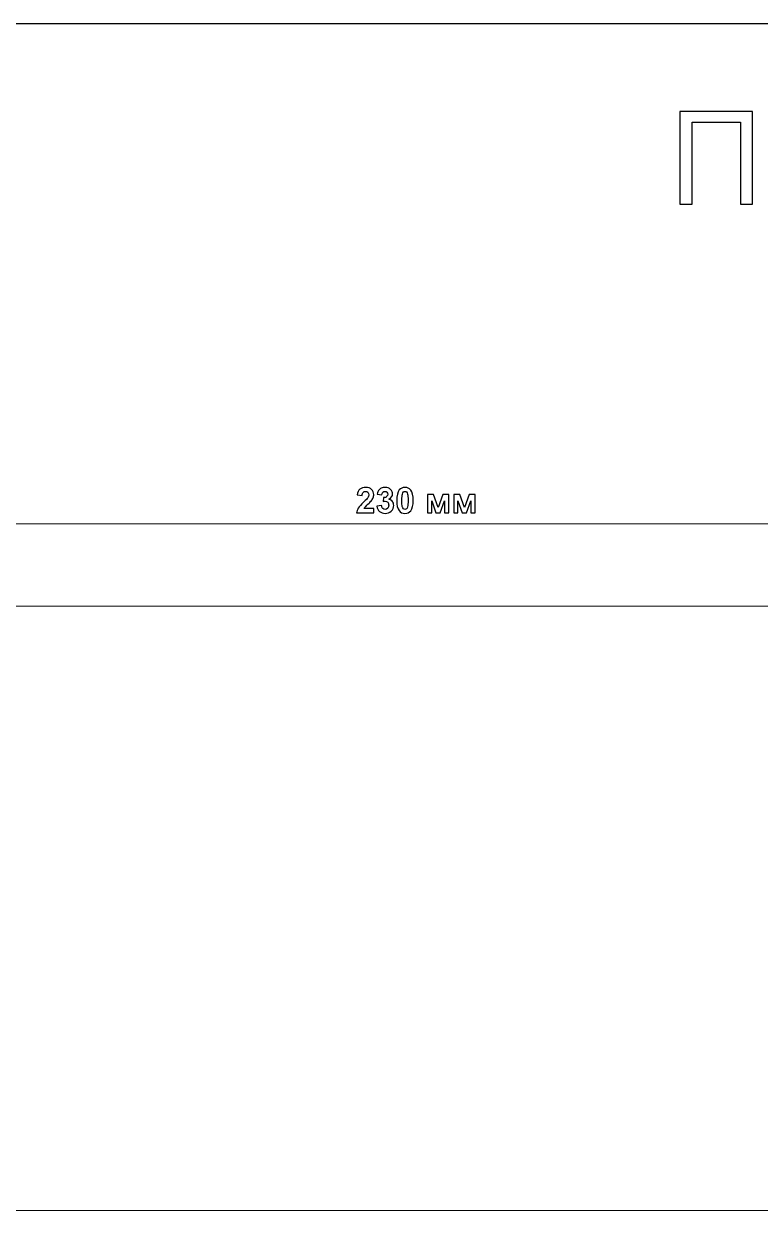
# Model space of a CAD drawing. Header units: centimetres. Extents: x -84 to 84, y -59 to 59.
# Drawn here: x -37.98 to -18.96, y 28.54 to 59.45 of the extents above; entities that cross this region are included whole.
import ezdxf

# ---------------------------------------------------------------- set-up
doc = ezdxf.new("R2010")
doc.units = ezdxf.units.CM
doc.header["$MEASUREMENT"] = 0
doc.layers.add('layer 1', color=7, linetype='Continuous')

msp = doc.modelspace()

# ---------------------------------------------------------------- linework, layer by layer
at = {"layer": 'layer 1', "color": 250}
msp.add_lwpolyline([(-84.1, -59.44999), (84.1, -59.44999), (84.1, 59.44999), (-84.1, 59.44999), (-84.1, -59.44999)], close=True, dxfattribs=at)
msp.add_open_spline([(-21.03054, 57.19262), (-21.03054, 57.19262), (-19.15274, 57.19262), (-19.15274, 57.19262), (-19.15274, 57.19262), (-19.15274, 57.19262), (-19.15274, 54.80026), (-19.15274, 54.80026), (-19.15274, 54.80026), (-19.15274, 54.80026), (-19.47016, 54.80026), (-19.47016, 54.80026), (-19.47016, 54.80026), (-19.47016, 54.80026), (-19.47016, 56.91195), (-19.47016, 56.91195), (-19.47016, 56.91195), (-19.47016, 56.91195), (-20.71312, 56.91195), (-20.71312, 56.91195), (-20.71312, 56.91195), (-20.71312, 56.91195), (-20.71312, 54.80026), (-20.71312, 54.80026), (-20.71312, 54.80026), (-20.71312, 54.80026), (-21.03054, 54.80026), (-21.03054, 54.80026), (-21.03054, 54.80026), (-21.03054, 54.80026), (-21.03054, 57.19262), (-21.03054, 57.19262)], degree=3, knots=[0, 0, 0, 0, 0.11111111, 0.11111111, 0.11111111, 0.11111111, 0.22222222, 0.22222222, 0.22222222, 0.22222222, 0.33333333, 0.33333333, 0.33333333, 0.33333333, 0.44444444, 0.44444444, 0.44444444, 0.44444444, 0.55555556, 0.55555556, 0.55555556, 0.55555556, 0.66666667, 0.66666667, 0.66666667, 0.66666667, 0.77777778, 0.77777778, 0.77777778, 0.77777778, 1, 1, 1, 1], dxfattribs=at)
at = {"layer": 'layer 1', "color": 155}
for points, knots in [([(-28.94306, 46.93953), (-28.94306, 46.93953), (-28.94306, 46.82304), (-28.94306, 46.82304), (-28.94306, 46.82304), (-28.94306, 46.82304), (-29.38424, 46.82304), (-29.38424, 46.82304), (-29.38424, 46.82304), (-29.3795, 46.86737), (-29.36513, 46.90926), (-29.34128, 46.94885), (-29.34128, 46.94885), (-29.31744, 46.98845), (-29.2702, 47.04103), (-29.19988, 47.10661), (-29.19988, 47.10661), (-29.14316, 47.15951), (-29.10846, 47.19543), (-29.09562, 47.21423), (-29.09562, 47.21423), (-29.07835, 47.24022), (-29.06963, 47.2659), (-29.06963, 47.29143), (-29.06963, 47.29143), (-29.06963, 47.31956), (-29.07712, 47.34112), (-29.09226, 47.35625), (-29.09226, 47.35625), (-29.10724, 47.37138), (-29.12803, 47.37888), (-29.15448, 47.37888), (-29.15448, 47.37888), (-29.18077, 47.37888), (-29.20156, 47.37093), (-29.21715, 47.35503), (-29.21715, 47.35503), (-29.23259, 47.33928), (-29.24146, 47.31299), (-29.2439, 47.27615), (-29.2439, 47.27615), (-29.2439, 47.27615), (-29.36956, 47.28868), (-29.36956, 47.28868), (-29.36956, 47.28868), (-29.36207, 47.35808), (-29.33868, 47.40792), (-29.29924, 47.43819), (-29.29924, 47.43819), (-29.2598, 47.4683), (-29.21058, 47.48344), (-29.15142, 47.48344), (-29.15142, 47.48344), (-29.0866, 47.48344), (-29.0357, 47.46586), (-28.99855, 47.43085), (-28.99855, 47.43085), (-28.96155, 47.39584), (-28.94306, 47.35228), (-28.94306, 47.30015), (-28.94306, 47.30015), (-28.94306, 47.27049), (-28.94841, 47.24236), (-28.95896, 47.21546), (-28.95896, 47.21546), (-28.9695, 47.18871), (-28.98632, 47.16073), (-29.0094, 47.13138), (-29.0094, 47.13138), (-29.02454, 47.11181), (-29.05221, 47.08384), (-29.09195, 47.0473), (-29.09195, 47.0473), (-29.13185, 47.01076), (-29.15707, 46.98661), (-29.16762, 46.97453), (-29.16762, 46.97453), (-29.17832, 46.96261), (-29.18688, 46.95084), (-29.19346, 46.93953), (-29.19346, 46.93953), (-29.19346, 46.93953), (-28.94306, 46.93953), (-28.94306, 46.93953)], [0, 0, 0, 0, 0.04545455, 0.04545455, 0.04545455, 0.04545455, 0.09090909, 0.09090909, 0.09090909, 0.09090909, 0.13636364, 0.13636364, 0.13636364, 0.13636364, 0.18181818, 0.18181818, 0.18181818, 0.18181818, 0.22727273, 0.22727273, 0.22727273, 0.22727273, 0.27272727, 0.27272727, 0.27272727, 0.27272727, 0.31818182, 0.31818182, 0.31818182, 0.31818182, 0.36363636, 0.36363636, 0.36363636, 0.36363636, 0.40909091, 0.40909091, 0.40909091, 0.40909091, 0.45454545, 0.45454545, 0.45454545, 0.45454545, 0.5, 0.5, 0.5, 0.5, 0.54545455, 0.54545455, 0.54545455, 0.54545455, 0.59090909, 0.59090909, 0.59090909, 0.59090909, 0.63636364, 0.63636364, 0.63636364, 0.63636364, 0.68181818, 0.68181818, 0.68181818, 0.68181818, 0.72727273, 0.72727273, 0.72727273, 0.72727273, 0.77272727, 0.77272727, 0.77272727, 0.77272727, 0.81818182, 0.81818182, 0.81818182, 0.81818182, 0.86363636, 0.86363636, 0.86363636, 0.86363636, 0.90909091, 0.90909091, 0.90909091, 0.90909091, 1, 1, 1, 1]), ([(-28.86219, 46.99716), (-28.86219, 46.99716), (-28.7402, 47.01199), (-28.7402, 47.01199), (-28.7402, 47.01199), (-28.73637, 46.9808), (-28.72598, 46.95695), (-28.70901, 46.94044), (-28.70901, 46.94044), (-28.69204, 46.92393), (-28.67156, 46.91568), (-28.64756, 46.91568), (-28.64756, 46.91568), (-28.62172, 46.91568), (-28.60001, 46.92562), (-28.58228, 46.94534), (-28.58228, 46.94534), (-28.5647, 46.96506), (-28.55583, 46.99166), (-28.55583, 47.02529), (-28.55583, 47.02529), (-28.55583, 47.05693), (-28.56424, 47.08215), (-28.58121, 47.10065), (-28.58121, 47.10065), (-28.59818, 47.11915), (-28.61882, 47.12847), (-28.64328, 47.12847), (-28.64328, 47.12847), (-28.65933, 47.12847), (-28.67844, 47.12526), (-28.70075, 47.119), (-28.70075, 47.119), (-28.70075, 47.119), (-28.68684, 47.22111), (-28.68684, 47.22111), (-28.68684, 47.22111), (-28.65291, 47.2202), (-28.62707, 47.22769), (-28.60919, 47.24343), (-28.60919, 47.24343), (-28.5913, 47.25903), (-28.58243, 47.27997), (-28.58243, 47.30611), (-28.58243, 47.30611), (-28.58243, 47.32828), (-28.58901, 47.34586), (-28.60215, 47.35916), (-28.60215, 47.35916), (-28.6153, 47.3723), (-28.63273, 47.37888), (-28.65459, 47.37888), (-28.65459, 47.37888), (-28.67614, 47.37888), (-28.69449, 47.37138), (-28.70962, 47.3564), (-28.70962, 47.3564), (-28.72491, 47.34142), (-28.73408, 47.31956), (-28.73744, 47.29082), (-28.73744, 47.29082), (-28.73744, 47.29082), (-28.85301, 47.31054), (-28.85301, 47.31054), (-28.85301, 47.31054), (-28.84491, 47.35059), (-28.83283, 47.38254), (-28.81648, 47.40654), (-28.81648, 47.40654), (-28.80027, 47.43039), (-28.7775, 47.4492), (-28.74845, 47.46295), (-28.74845, 47.46295), (-28.71941, 47.47656), (-28.68669, 47.48344), (-28.65061, 47.48344), (-28.65061, 47.48344), (-28.58885, 47.48344), (-28.53932, 47.46372), (-28.50202, 47.42412), (-28.50202, 47.42412), (-28.4713, 47.39172), (-28.45586, 47.35503), (-28.45586, 47.31421), (-28.45586, 47.31421), (-28.45586, 47.25643), (-28.48735, 47.21011), (-28.55048, 47.17571), (-28.55048, 47.17571), (-28.51288, 47.16761), (-28.48292, 47.14957), (-28.46029, 47.12144), (-28.46029, 47.12144), (-28.43782, 47.09331), (-28.42651, 47.05938), (-28.42651, 47.01963), (-28.42651, 47.01963), (-28.42651, 46.962), (-28.4476, 46.91277), (-28.48964, 46.87211), (-28.48964, 46.87211), (-28.53168, 46.83145), (-28.58396, 46.81112), (-28.64664, 46.81112), (-28.64664, 46.81112), (-28.70595, 46.81112), (-28.75518, 46.82824), (-28.79416, 46.86263), (-28.79416, 46.86263), (-28.83329, 46.89688), (-28.85592, 46.94167), (-28.86219, 46.99716)], [0, 0, 0, 0, 0.03448276, 0.03448276, 0.03448276, 0.03448276, 0.06896552, 0.06896552, 0.06896552, 0.06896552, 0.10344828, 0.10344828, 0.10344828, 0.10344828, 0.13793103, 0.13793103, 0.13793103, 0.13793103, 0.17241379, 0.17241379, 0.17241379, 0.17241379, 0.20689655, 0.20689655, 0.20689655, 0.20689655, 0.24137931, 0.24137931, 0.24137931, 0.24137931, 0.27586207, 0.27586207, 0.27586207, 0.27586207, 0.31034483, 0.31034483, 0.31034483, 0.31034483, 0.34482759, 0.34482759, 0.34482759, 0.34482759, 0.37931034, 0.37931034, 0.37931034, 0.37931034, 0.4137931, 0.4137931, 0.4137931, 0.4137931, 0.44827586, 0.44827586, 0.44827586, 0.44827586, 0.48275862, 0.48275862, 0.48275862, 0.48275862, 0.51724138, 0.51724138, 0.51724138, 0.51724138, 0.55172414, 0.55172414, 0.55172414, 0.55172414, 0.5862069, 0.5862069, 0.5862069, 0.5862069, 0.62068966, 0.62068966, 0.62068966, 0.62068966, 0.65517241, 0.65517241, 0.65517241, 0.65517241, 0.68965517, 0.68965517, 0.68965517, 0.68965517, 0.72413793, 0.72413793, 0.72413793, 0.72413793, 0.75862069, 0.75862069, 0.75862069, 0.75862069, 0.79310345, 0.79310345, 0.79310345, 0.79310345, 0.82758621, 0.82758621, 0.82758621, 0.82758621, 0.86206897, 0.86206897, 0.86206897, 0.86206897, 0.89655172, 0.89655172, 0.89655172, 0.89655172, 0.93103448, 0.93103448, 0.93103448, 0.93103448, 1, 1, 1, 1]), ([(-28.13513, 47.48344), (-28.07154, 47.48344), (-28.02186, 47.46066), (-27.98593, 47.41511), (-27.98593, 47.41511), (-27.94328, 47.3613), (-27.92188, 47.27187), (-27.92188, 47.14712), (-27.92188, 47.14712), (-27.92188, 47.02254), (-27.94343, 46.93295), (-27.98639, 46.87853), (-27.98639, 46.87853), (-28.02201, 46.83359), (-28.07154, 46.81112), (-28.13513, 46.81112), (-28.13513, 46.81112), (-28.19903, 46.81112), (-28.25055, 46.83573), (-28.28968, 46.88495), (-28.28968, 46.88495), (-28.32882, 46.93418), (-28.34839, 47.02208), (-28.34839, 47.14835), (-28.34839, 47.14835), (-28.34839, 47.27232), (-28.32683, 47.3616), (-28.28388, 47.41602), (-28.28388, 47.41602), (-28.24826, 47.46097), (-28.19873, 47.48344), (-28.13513, 47.48344)], [0, 0, 0, 0, 0.11111111, 0.11111111, 0.11111111, 0.11111111, 0.22222222, 0.22222222, 0.22222222, 0.22222222, 0.33333333, 0.33333333, 0.33333333, 0.33333333, 0.44444444, 0.44444444, 0.44444444, 0.44444444, 0.55555556, 0.55555556, 0.55555556, 0.55555556, 0.66666667, 0.66666667, 0.66666667, 0.66666667, 0.77777778, 0.77777778, 0.77777778, 0.77777778, 1, 1, 1, 1]), ([(-28.13513, 47.37888), (-28.15011, 47.37888), (-28.16357, 47.37398), (-28.17519, 47.3642), (-28.17519, 47.3642), (-28.18696, 47.35457), (-28.19613, 47.33714), (-28.20255, 47.31192), (-28.20255, 47.31192), (-28.21111, 47.27936), (-28.21539, 47.22432), (-28.21539, 47.14712), (-28.21539, 47.14712), (-28.21539, 47.06977), (-28.21157, 47.01673), (-28.20392, 46.98783), (-28.20392, 46.98783), (-28.19628, 46.95894), (-28.18665, 46.93968), (-28.17503, 46.93005), (-28.17503, 46.93005), (-28.16341, 46.92042), (-28.15011, 46.91568), (-28.13513, 46.91568), (-28.13513, 46.91568), (-28.12015, 46.91568), (-28.1067, 46.92057), (-28.09493, 46.93035), (-28.09493, 46.93035), (-28.08331, 46.93999), (-28.07414, 46.95741), (-28.06772, 46.98264), (-28.06772, 46.98264), (-28.05916, 47.01489), (-28.05488, 47.06977), (-28.05488, 47.14712), (-28.05488, 47.14712), (-28.05488, 47.22432), (-28.0587, 47.27737), (-28.06634, 47.30626), (-28.06634, 47.30626), (-28.07399, 47.33515), (-28.08362, 47.35457), (-28.09523, 47.3642), (-28.09523, 47.3642), (-28.10685, 47.37398), (-28.12015, 47.37888), (-28.13513, 47.37888)], [0, 0, 0, 0, 0.07692308, 0.07692308, 0.07692308, 0.07692308, 0.15384615, 0.15384615, 0.15384615, 0.15384615, 0.23076923, 0.23076923, 0.23076923, 0.23076923, 0.30769231, 0.30769231, 0.30769231, 0.30769231, 0.38461538, 0.38461538, 0.38461538, 0.38461538, 0.46153846, 0.46153846, 0.46153846, 0.46153846, 0.53846154, 0.53846154, 0.53846154, 0.53846154, 0.61538462, 0.61538462, 0.61538462, 0.61538462, 0.69230769, 0.69230769, 0.69230769, 0.69230769, 0.76923077, 0.76923077, 0.76923077, 0.76923077, 0.84615385, 0.84615385, 0.84615385, 0.84615385, 1, 1, 1, 1]), ([(-27.55224, 47.29908), (-27.55224, 47.29908), (-27.3954, 47.29908), (-27.3954, 47.29908), (-27.3954, 47.29908), (-27.3954, 47.29908), (-27.27845, 46.96735), (-27.27845, 46.96735), (-27.27845, 46.96735), (-27.27845, 46.96735), (-27.15952, 47.29908), (-27.15952, 47.29908), (-27.15952, 47.29908), (-27.15952, 47.29908), (-27.00374, 47.29908), (-27.00374, 47.29908), (-27.00374, 47.29908), (-27.00374, 47.29908), (-27.00374, 46.82304), (-27.00374, 46.82304), (-27.00374, 46.82304), (-27.00374, 46.82304), (-27.11106, 46.82304), (-27.11106, 46.82304), (-27.11106, 46.82304), (-27.11106, 46.82304), (-27.11106, 47.13642), (-27.11106, 47.13642), (-27.11106, 47.13642), (-27.11106, 47.13642), (-27.22632, 46.82304), (-27.22632, 46.82304), (-27.22632, 46.82304), (-27.22632, 46.82304), (-27.3344, 46.82304), (-27.3344, 46.82304), (-27.3344, 46.82304), (-27.3344, 46.82304), (-27.44493, 47.13642), (-27.44493, 47.13642), (-27.44493, 47.13642), (-27.44493, 47.13642), (-27.44493, 46.82304), (-27.44493, 46.82304), (-27.44493, 46.82304), (-27.44493, 46.82304), (-27.55224, 46.82304), (-27.55224, 46.82304), (-27.55224, 46.82304), (-27.55224, 46.82304), (-27.55224, 47.29908), (-27.55224, 47.29908)], [0, 0, 0, 0, 0.07142857, 0.07142857, 0.07142857, 0.07142857, 0.14285714, 0.14285714, 0.14285714, 0.14285714, 0.21428571, 0.21428571, 0.21428571, 0.21428571, 0.28571429, 0.28571429, 0.28571429, 0.28571429, 0.35714286, 0.35714286, 0.35714286, 0.35714286, 0.42857143, 0.42857143, 0.42857143, 0.42857143, 0.5, 0.5, 0.5, 0.5, 0.57142857, 0.57142857, 0.57142857, 0.57142857, 0.64285714, 0.64285714, 0.64285714, 0.64285714, 0.71428571, 0.71428571, 0.71428571, 0.71428571, 0.78571429, 0.78571429, 0.78571429, 0.78571429, 0.85714286, 0.85714286, 0.85714286, 0.85714286, 1, 1, 1, 1]), ([(-26.8738, 47.29908), (-26.8738, 47.29908), (-26.71696, 47.29908), (-26.71696, 47.29908), (-26.71696, 47.29908), (-26.71696, 47.29908), (-26.60001, 46.96735), (-26.60001, 46.96735), (-26.60001, 46.96735), (-26.60001, 46.96735), (-26.48108, 47.29908), (-26.48108, 47.29908), (-26.48108, 47.29908), (-26.48108, 47.29908), (-26.3253, 47.29908), (-26.3253, 47.29908), (-26.3253, 47.29908), (-26.3253, 47.29908), (-26.3253, 46.82304), (-26.3253, 46.82304), (-26.3253, 46.82304), (-26.3253, 46.82304), (-26.43262, 46.82304), (-26.43262, 46.82304), (-26.43262, 46.82304), (-26.43262, 46.82304), (-26.43262, 47.13642), (-26.43262, 47.13642), (-26.43262, 47.13642), (-26.43262, 47.13642), (-26.54788, 46.82304), (-26.54788, 46.82304), (-26.54788, 46.82304), (-26.54788, 46.82304), (-26.65596, 46.82304), (-26.65596, 46.82304), (-26.65596, 46.82304), (-26.65596, 46.82304), (-26.76649, 47.13642), (-26.76649, 47.13642), (-26.76649, 47.13642), (-26.76649, 47.13642), (-26.76649, 46.82304), (-26.76649, 46.82304), (-26.76649, 46.82304), (-26.76649, 46.82304), (-26.8738, 46.82304), (-26.8738, 46.82304), (-26.8738, 46.82304), (-26.8738, 46.82304), (-26.8738, 47.29908), (-26.8738, 47.29908)], [0, 0, 0, 0, 0.07142857, 0.07142857, 0.07142857, 0.07142857, 0.14285714, 0.14285714, 0.14285714, 0.14285714, 0.21428571, 0.21428571, 0.21428571, 0.21428571, 0.28571429, 0.28571429, 0.28571429, 0.28571429, 0.35714286, 0.35714286, 0.35714286, 0.35714286, 0.42857143, 0.42857143, 0.42857143, 0.42857143, 0.5, 0.5, 0.5, 0.5, 0.57142857, 0.57142857, 0.57142857, 0.57142857, 0.64285714, 0.64285714, 0.64285714, 0.64285714, 0.71428571, 0.71428571, 0.71428571, 0.71428571, 0.78571429, 0.78571429, 0.78571429, 0.78571429, 0.85714286, 0.85714286, 0.85714286, 0.85714286, 1, 1, 1, 1])]:
    msp.add_open_spline(points, degree=3, knots=knots, dxfattribs=at)
at = {"layer": 'layer 1', "color": 155, "lineweight": 9}
msp.add_open_spline([(-39.3777, 46.54325), (-39.3777, 46.54325), (-16.3777, 46.54325), (-16.3777, 46.54325)], degree=3, dxfattribs=at)
at = {"layer": 'layer 1', "color": 254, "lineweight": 20}
msp.add_open_spline([(-54.95849, 44.41886), (-54.95849, 44.41886), (50.96113, 44.41886), (50.96113, 44.41886), (50.96113, 44.41886), (51.67024, 44.41886), (51.62215, 44.27967), (51.62143, 43.68805), (51.62143, 43.68805), (51.62143, 43.68805), (51.62143, 36.61422), (51.62143, 36.61422), (51.62143, 36.61422), (51.62143, 36.61422), (51.62143, 29.54039), (51.62143, 29.54039), (51.62143, 29.54039), (51.62215, 28.94877), (51.67024, 28.80958), (50.96113, 28.80958), (50.96113, 28.80958), (50.96113, 28.80958), (-54.95849, 28.80958), (-54.95849, 28.80958), (-54.95849, 28.80958), (-55.07312, 28.80958), (-55.07723, 28.80927), (-55.18469, 28.88154), (-55.18469, 28.88154), (-55.88335, 29.35141), (-56.58204, 29.82142), (-57.2807, 30.29135), (-57.2807, 30.29135), (-57.39009, 30.36487), (-57.37765, 30.31695), (-57.37765, 30.52322), (-57.37765, 30.52322), (-57.37765, 31.07287), (-57.37765, 33.61458), (-57.37765, 34.16421), (-57.37765, 34.16421), (-57.37765, 34.16421), (-42.37765, 34.16421), (-42.37765, 34.16421), (-42.37765, 34.16421), (-42.37765, 34.16421), (-42.37765, 39.06423), (-42.37765, 39.06423), (-42.37765, 39.06423), (-42.37765, 39.06423), (-57.37765, 39.06423), (-57.37765, 39.06423), (-57.37765, 39.06423), (-57.37765, 39.61386), (-57.37765, 42.15557), (-57.37765, 42.70522), (-57.37765, 42.70522), (-57.37765, 42.91149), (-57.39009, 42.86357), (-57.2807, 42.93709), (-57.2807, 42.93709), (-56.58204, 43.40702), (-55.88335, 43.87703), (-55.18469, 44.3469), (-55.18469, 44.3469), (-55.07723, 44.41917), (-55.07312, 44.41886), (-54.95849, 44.41886)], degree=3, knots=[0, 0, 0, 0, 0.05555556, 0.05555556, 0.05555556, 0.05555556, 0.11111111, 0.11111111, 0.11111111, 0.11111111, 0.16666667, 0.16666667, 0.16666667, 0.16666667, 0.22222222, 0.22222222, 0.22222222, 0.22222222, 0.27777778, 0.27777778, 0.27777778, 0.27777778, 0.33333333, 0.33333333, 0.33333333, 0.33333333, 0.38888889, 0.38888889, 0.38888889, 0.38888889, 0.44444444, 0.44444444, 0.44444444, 0.44444444, 0.5, 0.5, 0.5, 0.5, 0.55555556, 0.55555556, 0.55555556, 0.55555556, 0.61111111, 0.61111111, 0.61111111, 0.61111111, 0.66666667, 0.66666667, 0.66666667, 0.66666667, 0.72222222, 0.72222222, 0.72222222, 0.72222222, 0.77777778, 0.77777778, 0.77777778, 0.77777778, 0.83333333, 0.83333333, 0.83333333, 0.83333333, 0.88888889, 0.88888889, 0.88888889, 0.88888889, 1, 1, 1, 1], dxfattribs=at)

doc.saveas('drawing.dxf')
